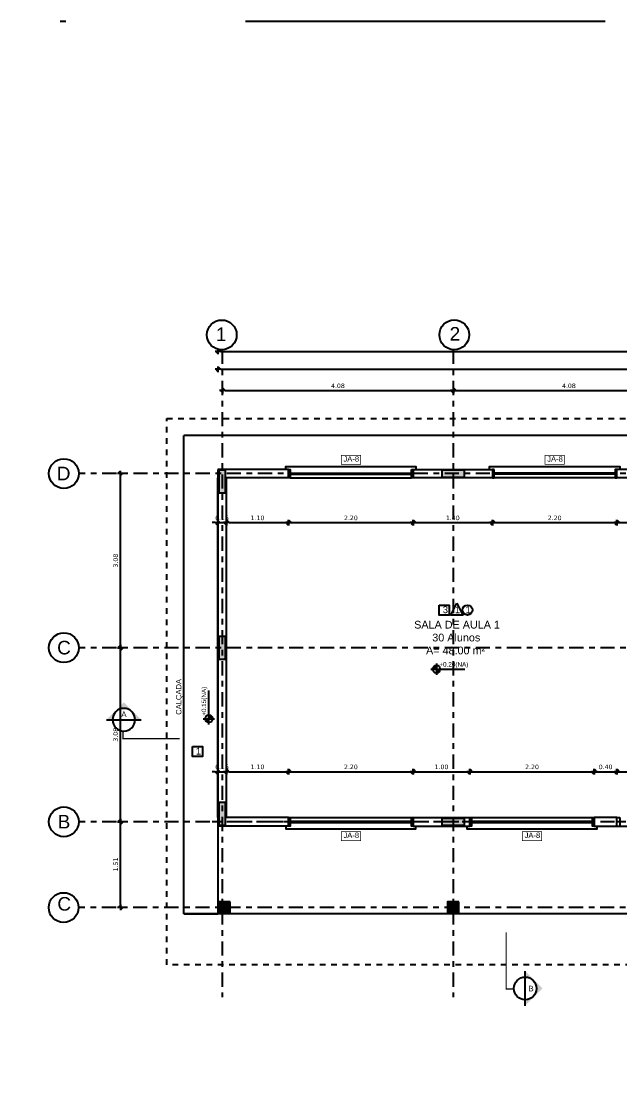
# Model space of a CAD drawing. Extents: x 183 to 373, y 23 to 105.
# Drawn here: x 204.98 to 215.55, y 86.09 to 104.82 of the extents above; entities that cross this region are included whole.
import ezdxf

# ---------------------------------------------------------------- set-up
doc = ezdxf.new("R2010")
doc.units = 0
doc.header["$LTSCALE"] = 0.005
doc.header["$PDMODE"] = 66
for name, pattern in [('C5', [60, 50, -5, 0, -5]), ('CONTINU', [0]), ('DASHDOT', [25.4, 12.7, -6.35, 0, -6.35]), ('HIDDEN', [9.525, 6.35, -3.175])]:
    doc.linetypes.add(name, pattern=pattern)
doc.layers.get('0').update_dxf_attribs({"linetype": 'CONTINUOUS'})
doc.layers.get('DEFPOINTS').update_dxf_attribs({"linetype": 'CONTINUOUS'})
for name, color, linetype in [('A-COTAS', 1, 'CONTINUOUS'), ('A-PAREDE', 5, 'CONTINUOUS'), ('A-PILAR', 6, 'CONTINUOUS'), ('A-PILAR_EIXO', 5, 'DASHDOT'), ('A-PISOS-NIVEL', 1, 'CONTINUOUS'), ('A-SOLEIRA', 1, 'CONTINUOUS'), ('AR-ESQ', 2, 'CONTINUOUS'), ('AR-PRJ-COB', 2, 'HIDDEN'), ('ARQ-CTA-1_050', 1, 'CONTINUOUS'), ('ARQ-EXO-1_100', 251, 'C5'), ('ARQ-HTC', 9, 'CONTINUOUS'), ('ARQ-SMB-1_050', 1, 'CONTINUOUS'), ('ARQ-SMB-1_100', 1, 'CONTINUOUS'), ('ARQ-TXT-1_050', 2, 'CONTINUOUS'), ('ARQ-TXT-1_075', 2, 'CONTINUOUS'), ('ARQ-TXT-1_100', 2, 'CONTINUOUS')]:
    doc.layers.add(name, color=color, linetype=linetype)
doc.styles.add('A20', font='arial.ttf', dxfattribs={"height": 0.2})
doc.styles.add('ESC-50-A20', font='arial.ttf', dxfattribs={"height": 0.1})
doc.styles.add('FNDE Texto Cota 0050', font='verdana.ttf', dxfattribs={"height": 0.08})
doc.dimstyles.new('FNDE 1-0050', dxfattribs={"dimscale": 5, "dimtxt": 0.08, "dimasz": 0.01, "dimexe": 0.15, "dimexo": 0.15, "dimgap": 0.01, "dimtad": 1, "dimzin": 1, "dimdsep": 46, "dimtxsty": 'FNDE Texto Cota 0050', "dimblk": 'tic', "dimcen": 0.015, "dimdle": 0.15, "dimse1": 1, "dimse2": 1, "dimclrd": 251, "dimclre": 251, "dimclrt": 256, "dimaunit": 1, "dimadec": 3, "dimazin": 0, "dimtfac": 1, "dimtix": 1, "dimtmove": 2, "dimatfit": 3, "dimfxl": 0.15, "dimtvp": 1, "dimtolj": 1, "dimtzin": 0, "dimarcsym": 0})

# ---------------------------------------------------------------- blocks, each defined once
blk = doc.blocks.new('tic')
at = {"color": 251}
for p, q in [((-1, 0), (1, 0)), ((0, -1), (0, 1))]:
    blk.add_line(p, q, dxfattribs=at)
blk.add_line((-0.6, -0.6), (0.6, 0.6))
blk = doc.blocks.new('*D59')
at = {"layer": 'ARQ-CTA-1_050', "color": 251, "lineweight": -2, "transparency": 16777216}
blk.add_line((206.731, 89.223), (206.731, 90.631), dxfattribs=at)
at = {"layer": 'DEFPOINTS', "color": 0, "transparency": 16777216}
for p in [(205.996, 90.681, -17.442), (206.731, 90.681), (205.991, 89.173, -0.116)]:
    blk.add_point(p, dxfattribs=at)
at = {"layer": 'ARQ-CTA-1_050', "color": 251, "lineweight": -2, "transparency": 16777216, "xscale": 0.05, "yscale": 0.05, "zscale": 0.05}
for p, rotation in [((206.731, 90.681), 90), ((206.731, 89.173), 270)]:
    blk.add_blockref('tic', p, dxfattribs=dict(at, rotation=rotation))
at = {"layer": 'ARQ-CTA-1_050', "transparency": 16777216, "insert": (206.649, 89.927), "char_height": 0.08, "attachment_point": 5, "rotation": 90, "style": 'FNDE Texto Cota 0050'}
blk.add_mtext('\\A1;1.51', dxfattribs=at)
blk = doc.blocks.new('FNDE-Ind Corte-1_100')
blk.add_hatch(color=251).paths.add_polyline_path([(241.999, -2.386), (242.214, -2.386, -1), (243.014, -2.386), (243.229, -2.386), (242.614, -1.77)])
at = {"color": 251, "linetype": 'Continuous'}
blk.add_line((243.229, -2.386), (241.999, -2.386), dxfattribs=at)
blk.add_circle((242.614, -2.386), 0.4, dxfattribs=at)
blk = doc.blocks.new('*D71')
at = {"layer": 'ARQ-CTA-1_050', "color": 251, "lineweight": -2, "transparency": 16777216}
for p, q in [((208.503, 98.99), (242.782, 98.99)), ((265.603, 98.99), (243.185, 98.99))]:
    blk.add_line(p, q, dxfattribs=at)
at = {"layer": 'DEFPOINTS', "color": 0, "transparency": 16777216}
for p in [(265.653, 98.99), (208.453, 97.223), (265.653, 97.223)]:
    blk.add_point(p, dxfattribs=at)
at = {"layer": 'ARQ-CTA-1_050', "color": 251, "lineweight": -2, "transparency": 16777216, "xscale": 0.05, "yscale": 0.05, "zscale": 0.05, "rotation": 180}
blk.add_blockref('tic', (208.453, 98.99), dxfattribs=at)
at = {"layer": 'ARQ-CTA-1_050', "color": 251, "lineweight": -2, "transparency": 16777216, "xscale": 0.05, "yscale": 0.05, "zscale": 0.05}
blk.add_blockref('tic', (265.653, 98.99), dxfattribs=at)
at = {"layer": 'ARQ-CTA-1_050', "transparency": 16777216, "insert": (242.984, 99.073), "char_height": 0.08, "attachment_point": 5, "style": 'FNDE Texto Cota 0050'}
blk.add_mtext('\\A1;57.20', dxfattribs=at)
blk = doc.blocks.new('*D105')
at = {"layer": 'ARQ-CTA-1_050', "color": 251, "lineweight": -2, "transparency": 16777216}
blk.add_line((206.731, 90.731), (206.731, 93.706), dxfattribs=at)
at = {"layer": 'DEFPOINTS', "color": 0, "transparency": 16777216}
for p in [(205.996, 93.756), (206.731, 93.756), (205.996, 90.681, -17.442)]:
    blk.add_point(p, dxfattribs=at)
at = {"layer": 'ARQ-CTA-1_050', "color": 251, "lineweight": -2, "transparency": 16777216, "xscale": 0.05, "yscale": 0.05, "zscale": 0.05}
for p, rotation in [((206.731, 93.756), 90), ((206.731, 90.681), 270)]:
    blk.add_blockref('tic', p, dxfattribs=dict(at, rotation=rotation))
at = {"layer": 'ARQ-CTA-1_050', "transparency": 16777216, "insert": (206.647, 92.219), "char_height": 0.08, "attachment_point": 5, "rotation": 90, "style": 'FNDE Texto Cota 0050'}
blk.add_mtext('\\A1;3.08', dxfattribs=at)
blk = doc.blocks.new('*D106')
at = {"layer": 'ARQ-CTA-1_050', "color": 251, "lineweight": -2, "transparency": 16777216}
blk.add_line((206.731, 93.806), (206.731, 96.781), dxfattribs=at)
at = {"layer": 'DEFPOINTS', "color": 0, "transparency": 16777216}
for p in [(205.996, 96.831, -17.442), (206.731, 96.831), (205.996, 93.756)]:
    blk.add_point(p, dxfattribs=at)
at = {"layer": 'ARQ-CTA-1_050', "color": 251, "lineweight": -2, "transparency": 16777216, "xscale": 0.05, "yscale": 0.05, "zscale": 0.05}
for p, rotation in [((206.731, 96.831), 90), ((206.731, 93.756), 270)]:
    blk.add_blockref('tic', p, dxfattribs=dict(at, rotation=rotation))
at = {"layer": 'ARQ-CTA-1_050', "transparency": 16777216, "insert": (206.647, 95.294), "char_height": 0.08, "attachment_point": 5, "rotation": 90, "style": 'FNDE Texto Cota 0050'}
blk.add_mtext('\\A1;3.08', dxfattribs=at)
blk = doc.blocks.new('FNDE-Nível Planta-1_050')
at = {"linetype": 'Continuous', "ltscale": 0.5}
h = blk.add_hatch(color=251, dxfattribs=at)
h.paths.add_polyline_path([(135.698, 5.827), (135.698, 5.894, 0.414214), (135.631, 5.827)])
h.paths.add_polyline_path([(135.698, 5.827), (135.698, 5.76, 0.414214), (135.766, 5.827)])
at = {"color": 251}
for p, q in [((135.598, 5.827), (135.766, 5.827)), ((135.698, 5.928), (135.698, 5.726)), ((135.766, 5.827), (136.198, 5.827))]:
    blk.add_line(p, q, dxfattribs=at)
blk.add_circle((135.698, 5.827), 0.0672, dxfattribs=at)
blk = doc.blocks.new('*D135')
at = {"layer": 'ARQ-CTA-1_050', "color": 251, "lineweight": -2, "transparency": 16777216}
blk.add_line((208.653, 95.965), (209.653, 95.965), dxfattribs=at)
at = {"layer": 'DEFPOINTS', "color": 0, "transparency": 16777216}
for p in [(208.603, 96.501), (209.703, 96.501), (209.703, 95.965)]:
    blk.add_point(p, dxfattribs=at)
at = {"layer": 'ARQ-CTA-1_050', "color": 251, "lineweight": -2, "transparency": 16777216, "xscale": 0.05, "yscale": 0.05, "zscale": 0.05, "rotation": 180}
blk.add_blockref('tic', (208.603, 95.965), dxfattribs=at)
at = {"layer": 'ARQ-CTA-1_050', "color": 251, "lineweight": -2, "transparency": 16777216, "xscale": 0.05, "yscale": 0.05, "zscale": 0.05}
blk.add_blockref('tic', (209.703, 95.965), dxfattribs=at)
at = {"layer": 'ARQ-CTA-1_050', "transparency": 16777216, "insert": (209.153, 96.048), "char_height": 0.08, "attachment_point": 5, "style": 'FNDE Texto Cota 0050'}
blk.add_mtext('\\A1;1.10', dxfattribs=at)
blk = doc.blocks.new('*D136')
at = {"layer": 'ARQ-CTA-1_050', "color": 251, "lineweight": -2, "transparency": 16777216}
for p, q in [((208.403, 95.965), (208.353, 95.965)), ((208.453, 95.965), (208.603, 95.965)), ((208.653, 95.965), (208.703, 95.965))]:
    blk.add_line(p, q, dxfattribs=at)
at = {"layer": 'DEFPOINTS', "color": 0, "transparency": 16777216}
for p in [(208.453, 96.651), (208.603, 96.501), (208.603, 95.965)]:
    blk.add_point(p, dxfattribs=at)
at = {"layer": 'ARQ-CTA-1_050', "color": 251, "lineweight": -2, "transparency": 16777216, "xscale": 0.05, "yscale": 0.05, "zscale": 0.05}
blk.add_blockref('tic', (208.453, 95.965), dxfattribs=at)
at = {"layer": 'ARQ-CTA-1_050', "color": 251, "lineweight": -2, "transparency": 16777216, "xscale": 0.05, "yscale": 0.05, "zscale": 0.05, "rotation": 180}
blk.add_blockref('tic', (208.603, 95.965), dxfattribs=at)
at = {"layer": 'ARQ-CTA-1_050', "transparency": 16777216, "insert": (208.528, 96.048), "char_height": 0.08, "attachment_point": 5, "style": 'FNDE Texto Cota 0050'}
blk.add_mtext('\\A1;0.15', dxfattribs=at)
blk = doc.blocks.new('*D137')
at = {"layer": 'ARQ-CTA-1_050', "color": 251, "lineweight": -2, "transparency": 16777216}
blk.add_line((209.753, 95.965), (211.853, 95.965), dxfattribs=at)
at = {"layer": 'DEFPOINTS', "color": 0, "transparency": 16777216}
for p in [(209.703, 96.756), (211.903, 96.756), (211.903, 95.965)]:
    blk.add_point(p, dxfattribs=at)
at = {"layer": 'ARQ-CTA-1_050', "color": 251, "lineweight": -2, "transparency": 16777216, "xscale": 0.05, "yscale": 0.05, "zscale": 0.05, "rotation": 180}
blk.add_blockref('tic', (209.703, 95.965), dxfattribs=at)
at = {"layer": 'ARQ-CTA-1_050', "color": 251, "lineweight": -2, "transparency": 16777216, "xscale": 0.05, "yscale": 0.05, "zscale": 0.05}
blk.add_blockref('tic', (211.903, 95.965), dxfattribs=at)
at = {"layer": 'ARQ-CTA-1_050', "transparency": 16777216, "insert": (210.803, 96.048), "char_height": 0.08, "attachment_point": 5, "style": 'FNDE Texto Cota 0050'}
blk.add_mtext('\\A1;2.20', dxfattribs=at)
blk = doc.blocks.new('*D138')
at = {"layer": 'ARQ-CTA-1_050', "color": 251, "lineweight": -2, "transparency": 16777216}
blk.add_line((211.953, 95.965), (213.253, 95.965), dxfattribs=at)
at = {"layer": 'DEFPOINTS', "color": 0, "transparency": 16777216}
for p in [(211.903, 96.756), (213.303, 96.756), (213.303, 95.965)]:
    blk.add_point(p, dxfattribs=at)
at = {"layer": 'ARQ-CTA-1_050', "color": 251, "lineweight": -2, "transparency": 16777216, "xscale": 0.05, "yscale": 0.05, "zscale": 0.05, "rotation": 180}
blk.add_blockref('tic', (211.903, 95.965), dxfattribs=at)
at = {"layer": 'ARQ-CTA-1_050', "color": 251, "lineweight": -2, "transparency": 16777216, "xscale": 0.05, "yscale": 0.05, "zscale": 0.05}
blk.add_blockref('tic', (213.303, 95.965), dxfattribs=at)
at = {"layer": 'ARQ-CTA-1_050', "transparency": 16777216, "insert": (212.603, 96.048), "char_height": 0.08, "attachment_point": 5, "style": 'FNDE Texto Cota 0050'}
blk.add_mtext('\\A1;1.40', dxfattribs=at)
blk = doc.blocks.new('*D139')
at = {"layer": 'ARQ-CTA-1_050', "color": 251, "lineweight": -2, "transparency": 16777216}
blk.add_line((213.353, 95.965), (215.453, 95.965), dxfattribs=at)
at = {"layer": 'DEFPOINTS', "color": 0, "transparency": 16777216}
for p in [(213.303, 96.756), (215.503, 96.756), (215.503, 95.965)]:
    blk.add_point(p, dxfattribs=at)
at = {"layer": 'ARQ-CTA-1_050', "color": 251, "lineweight": -2, "transparency": 16777216, "xscale": 0.05, "yscale": 0.05, "zscale": 0.05, "rotation": 180}
blk.add_blockref('tic', (213.303, 95.965), dxfattribs=at)
at = {"layer": 'ARQ-CTA-1_050', "color": 251, "lineweight": -2, "transparency": 16777216, "xscale": 0.05, "yscale": 0.05, "zscale": 0.05}
blk.add_blockref('tic', (215.503, 95.965), dxfattribs=at)
at = {"layer": 'ARQ-CTA-1_050', "transparency": 16777216, "insert": (214.403, 96.048), "char_height": 0.08, "attachment_point": 5, "style": 'FNDE Texto Cota 0050'}
blk.add_mtext('\\A1;2.20', dxfattribs=at)
blk = doc.blocks.new('*D140')
at = {"layer": 'ARQ-CTA-1_050', "color": 251, "lineweight": -2, "transparency": 16777216}
blk.add_line((215.553, 95.965), (216.553, 95.965), dxfattribs=at)
at = {"layer": 'DEFPOINTS', "color": 0, "transparency": 16777216}
for p in [(215.503, 96.756), (216.603, 96.756), (216.603, 95.965)]:
    blk.add_point(p, dxfattribs=at)
at = {"layer": 'ARQ-CTA-1_050', "color": 251, "lineweight": -2, "transparency": 16777216, "xscale": 0.05, "yscale": 0.05, "zscale": 0.05, "rotation": 180}
blk.add_blockref('tic', (215.503, 95.965), dxfattribs=at)
at = {"layer": 'ARQ-CTA-1_050', "color": 251, "lineweight": -2, "transparency": 16777216, "xscale": 0.05, "yscale": 0.05, "zscale": 0.05}
blk.add_blockref('tic', (216.603, 95.965), dxfattribs=at)
at = {"layer": 'ARQ-CTA-1_050', "transparency": 16777216, "insert": (216.053, 96.048), "char_height": 0.08, "attachment_point": 5, "style": 'FNDE Texto Cota 0050'}
blk.add_mtext('\\A1;1.10', dxfattribs=at)
blk = doc.blocks.new('*D141')
at = {"layer": 'ARQ-CTA-1_050', "color": 251, "lineweight": -2, "transparency": 16777216}
for p, q in [((208.403, 91.566), (208.353, 91.566)), ((208.453, 91.566), (208.603, 91.566)), ((208.653, 91.566), (208.703, 91.566))]:
    blk.add_line(p, q, dxfattribs=at)
at = {"layer": 'DEFPOINTS', "color": 0, "transparency": 16777216}
for p in [(208.603, 91.566), (208.603, 90.756), (208.453, 90.606)]:
    blk.add_point(p, dxfattribs=at)
at = {"layer": 'ARQ-CTA-1_050', "color": 251, "lineweight": -2, "transparency": 16777216, "xscale": 0.05, "yscale": 0.05, "zscale": 0.05}
blk.add_blockref('tic', (208.453, 91.566), dxfattribs=at)
at = {"layer": 'ARQ-CTA-1_050', "color": 251, "lineweight": -2, "transparency": 16777216, "xscale": 0.05, "yscale": 0.05, "zscale": 0.05, "rotation": 180}
blk.add_blockref('tic', (208.603, 91.566), dxfattribs=at)
at = {"layer": 'ARQ-CTA-1_050', "transparency": 16777216, "insert": (208.528, 91.65), "char_height": 0.08, "attachment_point": 5, "style": 'FNDE Texto Cota 0050'}
blk.add_mtext('\\A1;0.15', dxfattribs=at)
blk = doc.blocks.new('*D142')
at = {"layer": 'ARQ-CTA-1_050', "color": 251, "lineweight": -2, "transparency": 16777216}
blk.add_line((208.653, 91.566), (209.653, 91.566), dxfattribs=at)
at = {"layer": 'DEFPOINTS', "color": 0, "transparency": 16777216}
for p in [(209.703, 91.566), (208.603, 90.756), (209.703, 90.756)]:
    blk.add_point(p, dxfattribs=at)
at = {"layer": 'ARQ-CTA-1_050', "color": 251, "lineweight": -2, "transparency": 16777216, "xscale": 0.05, "yscale": 0.05, "zscale": 0.05, "rotation": 180}
blk.add_blockref('tic', (208.603, 91.566), dxfattribs=at)
at = {"layer": 'ARQ-CTA-1_050', "color": 251, "lineweight": -2, "transparency": 16777216, "xscale": 0.05, "yscale": 0.05, "zscale": 0.05}
blk.add_blockref('tic', (209.703, 91.566), dxfattribs=at)
at = {"layer": 'ARQ-CTA-1_050', "transparency": 16777216, "insert": (209.153, 91.65), "char_height": 0.08, "attachment_point": 5, "style": 'FNDE Texto Cota 0050'}
blk.add_mtext('\\A1;1.10', dxfattribs=at)
blk = doc.blocks.new('*D143')
at = {"layer": 'ARQ-CTA-1_050', "color": 251, "lineweight": -2, "transparency": 16777216}
blk.add_line((209.753, 91.566), (211.853, 91.566), dxfattribs=at)
at = {"layer": 'DEFPOINTS', "color": 0, "transparency": 16777216}
for p in [(211.903, 91.566), (209.703, 90.756), (211.903, 90.756)]:
    blk.add_point(p, dxfattribs=at)
at = {"layer": 'ARQ-CTA-1_050', "color": 251, "lineweight": -2, "transparency": 16777216, "xscale": 0.05, "yscale": 0.05, "zscale": 0.05, "rotation": 180}
blk.add_blockref('tic', (209.703, 91.566), dxfattribs=at)
at = {"layer": 'ARQ-CTA-1_050', "color": 251, "lineweight": -2, "transparency": 16777216, "xscale": 0.05, "yscale": 0.05, "zscale": 0.05}
blk.add_blockref('tic', (211.903, 91.566), dxfattribs=at)
at = {"layer": 'ARQ-CTA-1_050', "transparency": 16777216, "insert": (210.803, 91.65), "char_height": 0.08, "attachment_point": 5, "style": 'FNDE Texto Cota 0050'}
blk.add_mtext('\\A1;2.20', dxfattribs=at)
blk = doc.blocks.new('*D144')
at = {"layer": 'ARQ-CTA-1_050', "color": 251, "lineweight": -2, "transparency": 16777216}
blk.add_line((212.953, 91.566), (215.053, 91.566), dxfattribs=at)
at = {"layer": 'DEFPOINTS', "color": 0, "transparency": 16777216}
for p in [(215.103, 91.566), (212.903, 90.756), (215.103, 90.756)]:
    blk.add_point(p, dxfattribs=at)
at = {"layer": 'ARQ-CTA-1_050', "color": 251, "lineweight": -2, "transparency": 16777216, "xscale": 0.05, "yscale": 0.05, "zscale": 0.05, "rotation": 180}
blk.add_blockref('tic', (212.903, 91.566), dxfattribs=at)
at = {"layer": 'ARQ-CTA-1_050', "color": 251, "lineweight": -2, "transparency": 16777216, "xscale": 0.05, "yscale": 0.05, "zscale": 0.05}
blk.add_blockref('tic', (215.103, 91.566), dxfattribs=at)
at = {"layer": 'ARQ-CTA-1_050', "transparency": 16777216, "insert": (214.003, 91.65), "char_height": 0.08, "attachment_point": 5, "style": 'FNDE Texto Cota 0050'}
blk.add_mtext('\\A1;2.20', dxfattribs=at)
blk = doc.blocks.new('*D134')
at = {"layer": 'ARQ-CTA-1_050', "color": 251, "lineweight": -2, "transparency": 16777216}
blk.add_line((208.503, 98.673), (240.978, 98.673), dxfattribs=at)
at = {"layer": 'DEFPOINTS', "color": 0, "transparency": 16777216}
for p in [(241.028, 98.673), (208.453, 96.906), (241.028, 96.906)]:
    blk.add_point(p, dxfattribs=at)
at = {"layer": 'ARQ-CTA-1_050', "color": 251, "lineweight": -2, "transparency": 16777216, "xscale": 0.05, "yscale": 0.05, "zscale": 0.05, "rotation": 180}
blk.add_blockref('tic', (208.453, 98.673), dxfattribs=at)
at = {"layer": 'ARQ-CTA-1_050', "color": 251, "lineweight": -2, "transparency": 16777216, "xscale": 0.05, "yscale": 0.05, "zscale": 0.05}
blk.add_blockref('tic', (241.028, 98.673), dxfattribs=at)
at = {"layer": 'ARQ-CTA-1_050', "transparency": 16777216, "insert": (224.741, 98.757), "char_height": 0.08, "attachment_point": 5, "style": 'FNDE Texto Cota 0050'}
blk.add_mtext('\\A1;32.58', dxfattribs=at)
blk = doc.blocks.new('*D131')
at = {"layer": 'ARQ-CTA-1_050', "color": 251, "lineweight": -2, "transparency": 16777216}
blk.add_line((211.953, 91.566), (212.853, 91.566), dxfattribs=at)
at = {"layer": 'DEFPOINTS', "color": 0, "transparency": 16777216}
for p in [(212.903, 91.566), (211.903, 90.756), (212.903, 90.756)]:
    blk.add_point(p, dxfattribs=at)
at = {"layer": 'ARQ-CTA-1_050', "color": 251, "lineweight": -2, "transparency": 16777216, "xscale": 0.05, "yscale": 0.05, "zscale": 0.05, "rotation": 180}
blk.add_blockref('tic', (211.903, 91.566), dxfattribs=at)
at = {"layer": 'ARQ-CTA-1_050', "color": 251, "lineweight": -2, "transparency": 16777216, "xscale": 0.05, "yscale": 0.05, "zscale": 0.05}
blk.add_blockref('tic', (212.903, 91.566), dxfattribs=at)
at = {"layer": 'ARQ-CTA-1_050', "transparency": 16777216, "insert": (212.403, 91.65), "char_height": 0.08, "attachment_point": 5, "style": 'FNDE Texto Cota 0050'}
blk.add_mtext('\\A1;1.00', dxfattribs=at)
blk = doc.blocks.new('*D132')
at = {"layer": 'ARQ-CTA-1_050', "color": 251, "lineweight": -2, "transparency": 16777216}
blk.add_line((215.153, 91.566), (215.453, 91.566), dxfattribs=at)
at = {"layer": 'DEFPOINTS', "color": 0, "transparency": 16777216}
for p in [(215.503, 91.566), (215.103, 90.756), (215.503, 90.756)]:
    blk.add_point(p, dxfattribs=at)
at = {"layer": 'ARQ-CTA-1_050', "color": 251, "lineweight": -2, "transparency": 16777216, "xscale": 0.05, "yscale": 0.05, "zscale": 0.05, "rotation": 180}
blk.add_blockref('tic', (215.103, 91.566), dxfattribs=at)
at = {"layer": 'ARQ-CTA-1_050', "color": 251, "lineweight": -2, "transparency": 16777216, "xscale": 0.05, "yscale": 0.05, "zscale": 0.05}
blk.add_blockref('tic', (215.503, 91.566), dxfattribs=at)
at = {"layer": 'ARQ-CTA-1_050', "transparency": 16777216, "insert": (215.303, 91.65), "char_height": 0.08, "attachment_point": 5, "style": 'FNDE Texto Cota 0050'}
blk.add_mtext('\\A1;0.40', dxfattribs=at)
blk = doc.blocks.new('*D133')
at = {"layer": 'ARQ-CTA-1_050', "color": 251, "lineweight": -2, "transparency": 16777216}
blk.add_line((215.553, 91.566), (216.353, 91.566), dxfattribs=at)
at = {"layer": 'DEFPOINTS', "color": 0, "transparency": 16777216}
for p in [(216.403, 91.566), (215.503, 90.756), (216.403, 90.756)]:
    blk.add_point(p, dxfattribs=at)
at = {"layer": 'ARQ-CTA-1_050', "color": 251, "lineweight": -2, "transparency": 16777216, "xscale": 0.05, "yscale": 0.05, "zscale": 0.05, "rotation": 180}
blk.add_blockref('tic', (215.503, 91.566), dxfattribs=at)
at = {"layer": 'ARQ-CTA-1_050', "color": 251, "lineweight": -2, "transparency": 16777216, "xscale": 0.05, "yscale": 0.05, "zscale": 0.05}
blk.add_blockref('tic', (216.403, 91.566), dxfattribs=at)
at = {"layer": 'ARQ-CTA-1_050', "transparency": 16777216, "insert": (215.953, 91.65), "char_height": 0.08, "attachment_point": 5, "style": 'FNDE Texto Cota 0050'}
blk.add_mtext('\\A1;0.90', dxfattribs=at)
blk = doc.blocks.new('*D162')
at = {"layer": 'ARQ-CTA-1_050', "color": 251, "lineweight": -2, "transparency": 16777216}
blk.add_line((212.664, 98.297), (216.644, 98.297), dxfattribs=at)
at = {"layer": 'DEFPOINTS', "color": 0, "transparency": 16777216}
for p in [(212.614, 99.018), (216.694, 99.018), (216.694, 98.297)]:
    blk.add_point(p, dxfattribs=at)
at = {"layer": 'ARQ-CTA-1_050', "color": 251, "lineweight": -2, "transparency": 16777216, "xscale": 0.05, "yscale": 0.05, "zscale": 0.05, "rotation": 180}
blk.add_blockref('tic', (212.614, 98.297), dxfattribs=at)
at = {"layer": 'ARQ-CTA-1_050', "color": 251, "lineweight": -2, "transparency": 16777216, "xscale": 0.05, "yscale": 0.05, "zscale": 0.05}
blk.add_blockref('tic', (216.694, 98.297), dxfattribs=at)
at = {"layer": 'ARQ-CTA-1_050', "transparency": 16777216, "insert": (214.654, 98.381), "char_height": 0.08, "attachment_point": 5, "style": 'FNDE Texto Cota 0050'}
blk.add_mtext('\\A1;4.08', dxfattribs=at)
blk = doc.blocks.new('*D163')
at = {"layer": 'ARQ-CTA-1_050', "color": 251, "lineweight": -2, "transparency": 16777216}
blk.add_line((208.584, 98.297), (212.564, 98.297), dxfattribs=at)
at = {"layer": 'DEFPOINTS', "color": 0, "transparency": 16777216}
for p in [(208.534, 99.018), (212.614, 99.018), (212.614, 98.297)]:
    blk.add_point(p, dxfattribs=at)
at = {"layer": 'ARQ-CTA-1_050', "color": 251, "lineweight": -2, "transparency": 16777216, "xscale": 0.05, "yscale": 0.05, "zscale": 0.05, "rotation": 180}
blk.add_blockref('tic', (208.534, 98.297), dxfattribs=at)
at = {"layer": 'ARQ-CTA-1_050', "color": 251, "lineweight": -2, "transparency": 16777216, "xscale": 0.05, "yscale": 0.05, "zscale": 0.05}
blk.add_blockref('tic', (212.614, 98.297), dxfattribs=at)
at = {"layer": 'ARQ-CTA-1_050', "transparency": 16777216, "insert": (210.574, 98.381), "char_height": 0.08, "attachment_point": 5, "style": 'FNDE Texto Cota 0050'}
blk.add_mtext('\\A1;4.08', dxfattribs=at)

msp = doc.modelspace()

# ---------------------------------------------------------------- hatches: boundary and pattern name
at = {"layer": 'A-COTAS'}
h = msp.add_hatch(color=253, dxfattribs=at)
h.dxf.hatch_style = 1
h.paths.add_polyline_path([(208.668, 89.266), (208.468, 89.266), (208.468, 89.066), (208.668, 89.066)])
h = msp.add_hatch(color=253, dxfattribs=at)
h.dxf.hatch_style = 1
h.paths.add_polyline_path([(212.708, 89.266), (212.508, 89.266), (212.508, 89.066), (212.708, 89.066)])
at = {"layer": 'ARQ-HTC'}
h = msp.add_hatch(color=253, dxfattribs=at)
h.dxf.hatch_style = 1
h.paths.add_polyline_path([(208.468, 96.491), (208.588, 96.491), (208.588, 96.891), (208.468, 96.891)])
h = msp.add_hatch(color=253, dxfattribs=at)
h.dxf.hatch_style = 1
h.paths.add_polyline_path([(212.408, 96.891), (212.408, 96.771), (212.808, 96.771), (212.808, 96.891)])
h = msp.add_hatch(color=253, dxfattribs=at)
h.dxf.hatch_style = 1
h.paths.add_polyline_path([(208.468, 93.556), (208.588, 93.556), (208.588, 93.956), (208.468, 93.956)])
h = msp.add_hatch(color=253, dxfattribs=at)
h.dxf.hatch_style = 1
h.paths.add_polyline_path([(208.468, 90.621), (208.588, 90.621), (208.588, 91.021), (208.468, 91.021)])
h = msp.add_hatch(color=253, dxfattribs=at)
h.dxf.hatch_style = 1
h.paths.add_polyline_path([(212.408, 90.741), (212.408, 90.621), (212.808, 90.621), (212.808, 90.741)])

# ---------------------------------------------------------------- linework, layer by layer
at = {"linetype": 'DASHDOT', "ltscale": 100}
msp.add_lwpolyline([(183.343, 104.822), (373.361, 104.822), (373.361, 23.153), (183.343, 23.153)], close=True, dxfattribs=at)
at = {"layer": 'A-PAREDE'}
for p, q in [((208.453, 96.906), (208.453, 90.606)), ((209.703, 96.756), (209.703, 96.906)), ((215.503, 96.756), (215.503, 96.906)), ((208.603, 90.756), (208.603, 96.756)), ((209.703, 96.756), (208.603, 96.756)), ((209.703, 90.756), (208.603, 90.756)), ((209.703, 90.756), (209.703, 90.606)), ((211.903, 90.756), (212.903, 90.756)), ((211.903, 90.756), (211.903, 90.606)), ((212.903, 90.756), (212.903, 90.606)), ((215.103, 90.606), (215.103, 90.756)), ((209.703, 90.606), (208.453, 90.606)), ((211.903, 90.606), (212.903, 90.606))]:
    msp.add_line(p, q, dxfattribs=at)
for points in [[(209.703, 96.906), (208.453, 96.906)], [(217.853, 96.906), (215.503, 96.906)], [(208.453, 90.756), (208.453, 90.756), (208.453, 96.756)], [(216.603, 90.756), (216.603, 90.756), (216.603, 96.756), (215.503, 96.756)]]:
    msp.add_lwpolyline(points, dxfattribs=at)
for points in [[(213.303, 96.906), (213.303, 96.756), (211.903, 96.756), (211.903, 96.906)], [(215.503, 90.756), (215.103, 90.756), (215.103, 90.606), (215.503, 90.606)]]:
    msp.add_lwpolyline(points, close=True, dxfattribs=at)
at = {"layer": 'A-PILAR', "color": 6}
for points in [[(208.468, 96.491), (208.588, 96.491), (208.588, 96.891), (208.468, 96.891)], [(212.408, 96.891), (212.408, 96.771), (212.808, 96.771), (212.808, 96.891)], [(208.468, 93.556), (208.588, 93.556), (208.588, 93.956), (208.468, 93.956)], [(208.468, 90.621), (208.588, 90.621), (208.588, 91.021), (208.468, 91.021)], [(212.408, 90.741), (212.408, 90.621), (212.808, 90.621), (212.808, 90.741)], [(208.668, 89.266), (208.468, 89.266), (208.468, 89.066), (208.668, 89.066)], [(212.708, 89.266), (212.508, 89.266), (212.508, 89.066), (212.708, 89.066)]]:
    msp.add_lwpolyline(points, close=True, dxfattribs=at)
at = {"layer": 'A-PILAR_EIXO', "color": 8, "linetype": 'DASHDOT', "ltscale": 3}
msp.add_line((265.933, 90.681), (208.218, 90.681), dxfattribs=at)
at = {"layer": 'A-PISOS-NIVEL'}
for p in [(207.853, 89.056), (266.253, 97.506)]:
    msp.add_line(p, (207.853, 97.506), dxfattribs=at)
at = {"layer": 'A-PISOS-NIVEL', "color": 2}
for p, q in [((208.453, 90.606), (208.453, 89.056)), ((207.853, 89.056), (207.853, 89.056)), ((216.603, 89.056), (207.853, 89.056))]:
    msp.add_line(p, q, dxfattribs=at)
at = {"layer": 'A-PISOS-NIVEL', "color": 1}
msp.add_line((207.853, 89.056), (208.453, 89.056), dxfattribs=at)
at = {"layer": 'A-SOLEIRA'}
msp.add_line((215.553, 90.606), (216.353, 90.606), dxfattribs=at)
at = {"layer": 'AR-ESQ'}
for p, q in [((209.733, 96.841), (211.873, 96.841)), ((209.733, 96.821), (211.873, 96.821)), ((215.473, 96.841), (213.333, 96.841)), ((215.473, 96.821), (213.333, 96.821)), ((209.733, 90.691), (211.873, 90.691)), ((209.733, 90.671), (211.873, 90.671)), ((212.933, 90.691), (215.073, 90.691)), ((212.933, 90.671), (215.073, 90.671)), ((215.503, 90.756), (215.553, 90.756)), ((215.553, 90.756), (215.553, 90.606)), ((215.503, 90.606), (215.553, 90.606))]:
    msp.add_line(p, q, dxfattribs=at)
at = {"layer": 'AR-ESQ', "color": 1}
for p, q in [((209.733, 96.756), (211.873, 96.756)), ((215.473, 96.756), (213.333, 96.756)), ((209.733, 90.756), (211.873, 90.756)), ((212.933, 90.756), (215.073, 90.756))]:
    msp.add_line(p, q, dxfattribs=at)
for points in [[(209.653, 96.906), (209.653, 96.956), (211.953, 96.956), (211.953, 96.906)], [(213.253, 96.906), (213.253, 96.956), (215.553, 96.956), (215.553, 96.906)], [(209.653, 90.606), (209.653, 90.556), (211.953, 90.556), (211.953, 90.606)], [(212.853, 90.606), (212.853, 90.556), (215.153, 90.556), (215.153, 90.606)]]:
    msp.add_lwpolyline(points, dxfattribs=at)
at = {"layer": 'AR-ESQ'}
for points in [[(209.703, 96.906), (209.733, 96.906), (209.733, 96.756), (209.703, 96.756)], [(211.873, 96.906), (211.903, 96.906), (211.903, 96.756), (211.873, 96.756)], [(213.333, 96.906), (213.303, 96.906), (213.303, 96.756), (213.333, 96.756)], [(215.503, 96.906), (215.473, 96.906), (215.473, 96.756), (215.503, 96.756)], [(209.703, 90.756), (209.733, 90.756), (209.733, 90.606), (209.703, 90.606)], [(211.873, 90.756), (211.903, 90.756), (211.903, 90.606), (211.873, 90.606)], [(212.903, 90.756), (212.933, 90.756), (212.933, 90.606), (212.903, 90.606)], [(215.073, 90.756), (215.103, 90.756), (215.103, 90.606), (215.073, 90.606)]]:
    msp.add_lwpolyline(points, close=True, dxfattribs=at)
at = {"layer": 'AR-PRJ-COB', "ltscale": 0.5}
msp.add_lwpolyline([(207.553, 97.806), (266.553, 97.806), (266.553, 88.156), (207.553, 88.156)], close=True, dxfattribs=at)
at = {"layer": 'ARQ-EXO-1_100'}
for p, q in [((208.528, 99.018), (208.528, 87.585)), ((212.608, 99.018), (212.608, 87.585)), ((267.16, 96.831, 2.417), (205.996, 96.831, -17.442)), ((267.16, 93.756, 19.859), (205.996, 93.756)), ((267.16, 90.681, 2.417), (205.996, 90.681, -17.442)), ((267.156, 89.166, 19.884), (205.992, 89.166))]:
    msp.add_line(p, q, dxfattribs=at)
at = {"layer": 'ARQ-EXO-1_100', "linetype": 'CONTINU'}
for centre in [(208.522, 99.281), (212.63, 99.282), (205.733, 96.831, -17.583), (205.733, 93.756, -0.141), (205.733, 90.681, -17.583), (205.729, 89.166, -0.116)]:
    msp.add_circle(centre, 0.263, dxfattribs=at)
at = {"layer": 'ARQ-SMB-1_100', "color": 252, "ltscale": 10, "const_width": 0.0107}
for points in [[(210.633, 96.994), (210.974, 96.994), (210.974, 97.154), (210.633, 97.154)], [(214.233, 96.994), (214.574, 96.994), (214.574, 97.154), (214.233, 97.154)], [(210.633, 90.348), (210.974, 90.348), (210.974, 90.508), (210.633, 90.508)], [(213.833, 90.348), (214.174, 90.348), (214.174, 90.508), (213.833, 90.508)]]:
    msp.add_lwpolyline(points, close=True, dxfattribs=at)
at = {"layer": 'ARQ-SMB-1_100'}
for points in [[(212.365, 94.509), (212.541, 94.509), (212.541, 94.333), (212.365, 94.333)], [(208.005, 92.011), (208.181, 92.011), (208.181, 91.835), (208.005, 91.835)]]:
    msp.add_lwpolyline(points, close=True, dxfattribs=at)
msp.add_lwpolyline([(212.674, 94.542), (212.779, 94.333), (212.57, 94.333), (212.674, 94.542)], dxfattribs=at)
at = {"layer": 'ARQ-SMB-1_100', "color": 251, "linetype": 'DASHDOT', "ltscale": 0.1}
for points in [[(206.778, 92.284, 0.02, 0.02, 0), (206.778, 92.149, 0.02, 0.02, 0), (207.778, 92.149, 0, 0, 0)], [(213.681, 87.728, 0.02, 0.02, 0), (213.545, 87.728, 0.02, 0.02, 0), (213.545, 88.728, 0, 0, 0)]]:
    msp.add_lwpolyline(points, format="xyseb", dxfattribs=at)
at = {"layer": 'ARQ-SMB-1_100'}
msp.add_circle((212.862, 94.421), 0.088, dxfattribs=at)

# ---------------------------------------------------------------- block references
at = {"layer": 'ARQ-SMB-1_050'}
msp.add_blockref('FNDE-Nível Planta-1_050', (76.615, 87.55), dxfattribs=at)
at = {"layer": 'ARQ-SMB-1_050', "rotation": 90}
msp.add_blockref('FNDE-Nível Planta-1_050', (214.122, -43.197), dxfattribs=at)
at = {"layer": 'ARQ-SMB-1_100', "xscale": -0.5, "yscale": 0.5, "zscale": 0.5}
msp.add_blockref('FNDE-Ind Corte-1_100', (328.1, 93.677), dxfattribs=at)
at = {"layer": 'ARQ-SMB-1_100', "xscale": 0.5, "yscale": 0.5, "zscale": 0.5, "rotation": 270}
msp.add_blockref('FNDE-Ind Corte-1_100', (215.074, 209.045), dxfattribs=at)

# ---------------------------------------------------------------- texts
at = {"layer": 'ARQ-SMB-1_050', "style": 'ESC-50-A20'}
msp.add_attdef('+0.20(NA)', (212.366, 93.422), 'NA', height=0.08, dxfattribs=at)
msp.add_attdef('+0.15(NA)', (208.246, 92.554), 'NA', height=0.08, rotation=90, dxfattribs=at)
at = {"layer": 'ARQ-TXT-1_050', "char_height": 0.12, "width": 0.08625, "attachment_point": 1, "style": 'A20'}
for s, insert in [('3', (212.426, 94.486)), ('1', (212.641, 94.486)), ('1', (212.827, 94.486)), ('1', (208.065, 91.989))]:
    msp.add_mtext(s, dxfattribs=dict(at, insert=insert))
at = {"layer": 'ARQ-TXT-1_050', "insert": (211.106, 94.231), "char_height": 0.13653, "attachment_point": 1, "style": 'ESC-50-A20'}
msp.add_mtext_dynamic_manual_height_columns('\\pi0.81473;SALA DE AULA 1\\P\\pi1.1345;30 Alunos       \\P\\pi1.0245;A= 48.00 m²', width=2.38952, gutter_width=1, heights=[0], dxfattribs=at)
at = {"layer": 'ARQ-TXT-1_075', "style": 'ESC-50-A20'}
msp.add_text('CALÇADA', height=0.096, rotation=90, dxfattribs=at).set_placement((207.809, 92.57, -1.89))
for p in [(210.672, 97.041), (214.272, 97.041), (210.672, 90.395), (213.872, 90.395)]:
    msp.add_attdef('JA-8', p, '', height=0.096, dxfattribs=at)
at = {"layer": 'ARQ-TXT-1_100'}
for s, insert, char_height, width, attachment_point, style in [('1', (208.511, 99.412, -0.8), 0.24, 0.4375, 2, 'A20'), ('2', (212.64, 99.42, -0.8), 0.24, 0.4375, 2, 'A20'), ('D', (205.729, 96.953, -18.383), 0.24, 0.4375, 2, 'A20'), ('C', (205.735, 93.878, -0.941), 0.24, 0.4375, 2, 'A20'), ('A', (206.747, 92.63), 0.1, 4.26409, 1, 'ESC-50-A20'), ('B', (205.735, 90.803, -18.383), 0.24, 0.4375, 2, 'A20'), ('C', (205.739, 89.352, -19.796), 0.24, 0.4375, 2, 'A20'), ('B', (213.939, 87.785), 0.1, 4.26409, 1, 'ESC-50-A20')]:
    msp.add_mtext(s, dxfattribs=dict(at, insert=insert, char_height=char_height, width=width, attachment_point=attachment_point, style=style))

# ---------------------------------------------------------------- dimensions: what is measured, and where the dimension line sits
at = {"layer": 'ARQ-CTA-1_050'}
dim = msp.add_linear_dim(base=(265.653, 98.99), p1=(208.453, 97.223), p2=(265.653, 97.223), dimstyle='FNDE 1-0050', override={"dimtad": 0}, dxfattribs=at)
dim.commit()
dim.dimension.update_dxf_attribs({"geometry": '*D71', "text_midpoint": (242.984, 99.073), "dimtype": 160})
for base, p1, p2, picture, middle in [((212.614, 98.297), (208.534, 99.018), (212.614, 99.018), '*D163', (210.574, 98.381)), ((216.694, 98.297), (212.614, 99.018), (216.694, 99.018), '*D162', (214.654, 98.381)), ((241.028274287, 98.673204233), (208.453274287, 96.906446929), (241.028274287, 96.906446929), '*D134', (224.740774287, 98.756857692)), ((211.903, 95.965), (209.703, 96.756), (211.903, 96.756), '*D137', (210.803, 96.048)), ((213.303, 95.965), (211.903, 96.756), (213.303, 96.756), '*D138', (212.603, 96.048)), ((215.503, 95.965), (213.303, 96.756), (215.503, 96.756), '*D139', (214.403, 96.048)), ((216.603, 95.965), (215.503, 96.756), (216.603, 96.756), '*D140', (216.053, 96.048)), ((208.603, 95.965), (208.453, 96.651), (208.603, 96.501), '*D136', (208.528, 96.048)), ((209.703, 95.965), (208.603, 96.501), (209.703, 96.501), '*D135', (209.153, 96.048)), ((208.603, 91.566), (208.453, 90.606), (208.603, 90.756), '*D141', (208.528, 91.65)), ((209.703, 91.566), (208.603, 90.756), (209.703, 90.756), '*D142', (209.153, 91.65)), ((211.903, 91.566), (209.703, 90.756), (211.903, 90.756), '*D143', (210.803, 91.65)), ((212.903, 91.566), (211.903, 90.756), (212.903, 90.756), '*D131', (212.403, 91.65)), ((215.103, 91.566), (212.903, 90.756), (215.103, 90.756), '*D144', (214.003, 91.65)), ((215.503, 91.566), (215.103, 90.756), (215.503, 90.756), '*D132', (215.303, 91.65)), ((216.403, 91.566), (215.503, 90.756), (216.403, 90.756), '*D133', (215.953, 91.65))]:
    dim = msp.add_linear_dim(base=base, p1=p1, p2=p2, dimstyle='FNDE 1-0050', override={"dimtad": 0}, dxfattribs=at)
    dim.commit()
    dim.dimension.update_dxf_attribs({"geometry": picture, "text_midpoint": middle})
for base, p1, p2, picture, middle in [((206.730979921, 96.831446929), (205.995650287, 93.756446929), (205.995650287, 96.831446929, -17.441510319), '*D106', (206.647326462, 95.293946929)), ((206.730979921, 93.756446929), (205.995650287, 90.681446929, -17.441510319), (205.995650287, 93.756446929), '*D105', (206.647326462, 92.218946929)), ((206.731, 90.681), (205.991, 89.173, -0.116), (205.996, 90.681, -17.442), '*D59', (206.649, 89.927))]:
    dim = msp.add_linear_dim(base=base, p1=p1, p2=p2, angle=90, dimstyle='FNDE 1-0050', override={"dimtad": 0}, dxfattribs=at)
    dim.commit()
    dim.dimension.update_dxf_attribs({"geometry": picture, "text_midpoint": middle})

doc.saveas('drawing.dxf')
